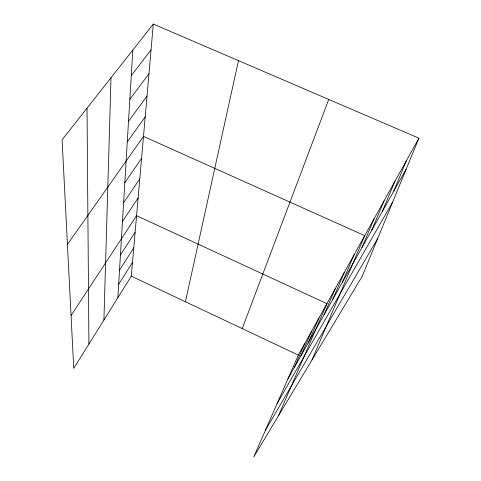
<?xml version="1.0" encoding="UTF-8"?>
<svg xmlns="http://www.w3.org/2000/svg" width="481" height="481" viewBox="0 0 481 481"><rect width="100%" height="100%" fill="white"/><g stroke="black" fill="none" stroke-linecap="round" stroke-linejoin="round"><path stroke-width="0.72" d="M103.908 320.033L111.015 77.724M117.869 297.673L132.822 50.048M153.307 24.05L62.097 139.815L73.743 368.344L131.289 276.172L153.307 24.05L418.903 138.173L362.139 276.437L253.746 456.95L298.328 355.098L418.903 138.173M185.419 301.749L238.48 60.648M242.208 328.583L328.745 99.435M393.825 191.047L406.409 160.648M382.377 211.351L394.835 181.475M371.771 230.165L384.085 200.817M361.904 247.655L374.068 218.837M312.013 359.92L364.718 235.66L143.494 136.388L67.43 244.414M342.37 282.299L354.172 254.629M332.816 299.242L344.414 272.186M278.433 415.837L326.924 303.655L136.574 215.674L71.05 315.524M323.966 314.941L335.353 288.486M308.08 343.115L319.059 317.809M300.926 355.802L311.7 331.042M294.228 367.676L304.804 343.452M287.951 378.812L406.211 169.084M277.14 403.505L392.67 202.068M265.524 430.05L377.723 238.48M118.675 284.319L132.491 262.434M119.535 270.106L133.766 247.829M120.448 254.954L135.125 232.275M122.475 221.41L138.125 197.919M123.599 202.778L139.785 178.884M124.807 182.726L141.57 158.429M127.273 141.883L145.196 116.889M128.517 121.344L147.018 96.062M129.846 99.308L148.966 73.755M131.277 75.613L151.058 49.814M131.289 276.172L298.328 355.098M87.025 108.177L88.919 344.041"/></g></svg>
